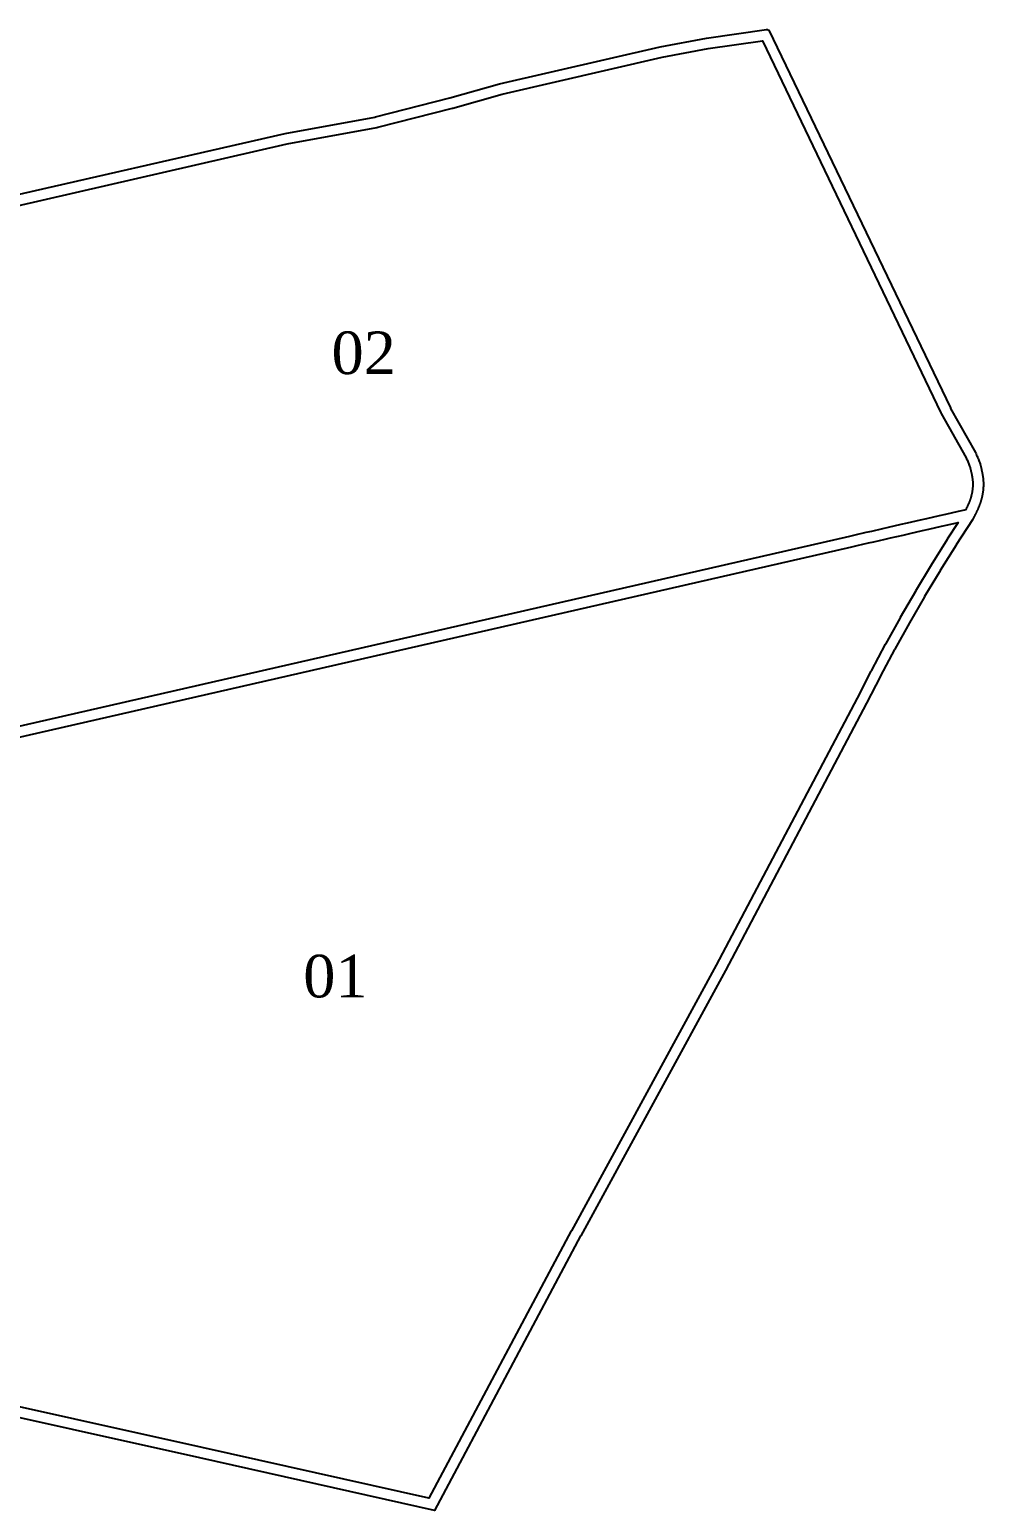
# Model space of a CAD drawing. Extents: x 715443 to 716410, y 7847283 to 7847979.
# Drawn here: x 715961 to 716410, y 7847283 to 7847979 of the extents above; entities that cross this region are included whole.
import ezdxf
from ezdxf.enums import TextEntityAlignment as Align

# ---------------------------------------------------------------- set-up
doc = ezdxf.new("R2010")
doc.units = 0
for name, color, linetype in [('NUMERAÇÕES', 7, 'Continuous'), ('Perímetro', 242, 'Continuous'), ('ÁREAS', 7, 'Continuous')]:
    doc.layers.add(name, color=color, linetype=linetype)
doc.layers.add('NUMERAÇÕES DOS TALHÕES', color=7, linetype='Continuous', true_color=0xffffff)
doc.layers.add('TALHÕES', color=3, linetype='Continuous', true_color=0x00ff00)
doc.styles.add('AREAS', font='times.ttf')

# ---------------------------------------------------------------- blocks, each defined once
blk = doc.blocks.new('area_de_talhao')
at = {"layer": 'NUMERAÇÕES', "linetype": 'Continuous', "style": 'AREAS'}
blk.add_attdef('NRO', text='', height=20, dxfattribs=at).set_placement((0, 6.08), align=Align.CENTER)
at = {"layer": 'ÁREAS', "linetype": 'Continuous', "style": 'AREAS', "flags": 1}
for tag, height, p in [('AREAREAL', 0.001, (0, 0)), ('AREA', 20, (0, -23.92))]:
    blk.add_attdef(tag, text='', height=height, dxfattribs=at).set_placement(p, align=Align.CENTER)

msp = doc.modelspace()

# ---------------------------------------------------------------- linework, layer by layer
at = {"layer": 'Perímetro', "color": 1, "true_color": 0xff0000}
msp.add_lwpolyline([(715938.49, 7847897.64), (716081.31, 7847930.3), (716123.45, 7847938), (716123.79, 7847938.07), (716158.7, 7847946.97), (716158.84, 7847947.01), (716182.15, 7847953.66), (716257.63, 7847971.03), (716279.44, 7847975.12), (716307.68, 7847979.07), (716307.88, 7847979.09), (716308.24, 7847979.09), (716308.41, 7847979.05), (716308.78, 7847978.89), (716308.8, 7847978.86), (716308.81, 7847978.85), (716394.07, 7847801.35), (716394.22, 7847801.07), (716405.83, 7847780.4), (716406.18, 7847779.74), (716406.44, 7847779.2), (716406.68, 7847778.7), (716406.9, 7847778.2), (716407.11, 7847777.7), (716407.31, 7847777.19), (716407.51, 7847776.68), (716407.7, 7847776.17), (716407.87, 7847775.65), (716408.04, 7847775.13), (716408.15, 7847774.78), (716408.19, 7847774.62), (716408.23, 7847774.46), (716408.27, 7847774.3), (716408.31, 7847774.14), (716408.34, 7847773.98), (716408.38, 7847773.82), (716408.42, 7847773.66), (716408.46, 7847773.5), (716408.5, 7847773.34), (716408.54, 7847773.18), (716408.58, 7847773.02), (716408.62, 7847772.86), (716408.65, 7847772.69), (716408.69, 7847772.53), (716408.73, 7847772.37), (716408.76, 7847772.21), (716408.8, 7847772.05), (716408.84, 7847771.89), (716408.87, 7847771.73), (716408.91, 7847771.57), (716408.94, 7847771.41), (716408.97, 7847771.25), (716409.01, 7847771.09), (716409.04, 7847770.93), (716409.07, 7847770.76), (716409.1, 7847770.6), (716409.13, 7847770.44), (716409.16, 7847770.28), (716409.19, 7847770.12), (716409.22, 7847769.96), (716409.25, 7847769.79), (716409.27, 7847769.63), (716409.3, 7847769.47), (716409.33, 7847769.31), (716409.35, 7847769.15), (716409.37, 7847768.98), (716409.4, 7847768.82), (716409.42, 7847768.66), (716409.44, 7847768.5), (716409.46, 7847768.33), (716409.48, 7847768.17), (716409.49, 7847768.01), (716409.51, 7847767.84), (716409.52, 7847767.68), (716409.54, 7847767.52), (716409.55, 7847767.35), (716409.56, 7847767.19), (716409.57, 7847767.02), (716409.58, 7847766.86), (716409.59, 7847766.7), (716409.6, 7847766.53), (716409.6, 7847766.37), (716409.61, 7847766.2), (716409.61, 7847766.04), (716409.62, 7847765.87), (716409.62, 7847765.71), (716409.62, 7847765.54), (716409.62, 7847765.38), (716409.62, 7847765.21), (716409.61, 7847765.05), (716409.61, 7847764.88), (716409.61, 7847764.72), (716409.6, 7847764.55), (716409.59, 7847764.39), (716409.58, 7847764.22), (716409.57, 7847764.06), (716409.56, 7847763.89), (716409.55, 7847763.73), (716409.54, 7847763.56), (716409.53, 7847763.4), (716409.51, 7847763.23), (716409.5, 7847763.07), (716409.48, 7847762.9), (716409.46, 7847762.74), (716409.44, 7847762.57), (716409.43, 7847762.41), (716409.4, 7847762.24), (716409.38, 7847762.08), (716409.36, 7847761.91), (716409.34, 7847761.75), (716409.31, 7847761.58), (716409.29, 7847761.42), (716409.26, 7847761.26), (716409.23, 7847761.09), (716409.2, 7847760.93), (716409.17, 7847760.77), (716409.14, 7847760.6), (716409.11, 7847760.44), (716409.08, 7847760.28), (716409.05, 7847760.11), (716409.01, 7847759.95), (716408.98, 7847759.79), (716408.94, 7847759.63), (716408.9, 7847759.47), (716408.86, 7847759.31), (716408.83, 7847759.14), (716408.79, 7847758.98), (716408.74, 7847758.82), (716408.7, 7847758.66), (716408.66, 7847758.5), (716408.62, 7847758.34), (716408.57, 7847758.18), (716408.53, 7847758.02), (716408.48, 7847757.86), (716408.43, 7847757.71), (716408.38, 7847757.55), (716408.34, 7847757.39), (716408.29, 7847757.23), (716408.23, 7847757.08), (716408.18, 7847756.92), (716408.13, 7847756.76), (716408.08, 7847756.61), (716408.02, 7847756.45), (716407.97, 7847756.29), (716407.91, 7847756.14), (716407.85, 7847755.99), (716407.8, 7847755.83), (716407.74, 7847755.68), (716407.68, 7847755.52), (716407.62, 7847755.37), (716407.56, 7847755.22), (716407.5, 7847755.06), (716407.44, 7847754.91), (716407.37, 7847754.76), (716407.31, 7847754.61), (716407.25, 7847754.46), (716407.18, 7847754.31), (716407.12, 7847754.16), (716407.05, 7847754), (716406.99, 7847753.85), (716406.92, 7847753.7), (716406.85, 7847753.55), (716406.78, 7847753.4), (716406.72, 7847753.25), (716406.65, 7847753.11), (716406.58, 7847752.96), (716406.51, 7847752.81), (716406.44, 7847752.66), (716406.37, 7847752.51), (716406.3, 7847752.36), (716406.23, 7847752.21), (716406.15, 7847752.07), (716406.08, 7847751.92), (716406.01, 7847751.77), (716405.94, 7847751.62), (716405.87, 7847751.48), (716405.79, 7847751.33), (716405.72, 7847751.18), (716405.64, 7847751.03), (716405.57, 7847750.89), (716405.5, 7847750.74), (716405.42, 7847750.59), (716405.35, 7847750.45), (716405.27, 7847750.3), (716405.2, 7847750.15), (716405.12, 7847750.01), (716405.05, 7847749.86), (716404.97, 7847749.71), (716404.9, 7847749.57), (716404.82, 7847749.42), (716404.75, 7847749.28), (716404.67, 7847749.13), (716404.6, 7847748.98), (716404.55, 7847748.89), (716404.47, 7847748.74), (716396.86, 7847736.99), (716396.82, 7847736.92), (716389.32, 7847724.93), (716389.28, 7847724.86), (716381.98, 7847712.75), (716381.94, 7847712.68), (716374.85, 7847700.44), (716374.81, 7847700.37), (716367.92, 7847688.01), (716367.88, 7847687.94), (716361.2, 7847675.48), (716361.16, 7847675.4), (716354.65, 7847662.74), (716288.41, 7847537.14), (716220.29, 7847412.4), (716220.27, 7847412.36), (716151.53, 7847283.45), (716041.17, 7847308.13), (715921.31, 7847334.8)], dxfattribs=at)
at = {"layer": 'TALHÕES'}
for points in [[(715939.61, 7847892.77), (716082.32, 7847925.4), (716124.43, 7847933.1), (716124.94, 7847933.21), (716159.97, 7847942.13), (716160.18, 7847942.19), (716183.4, 7847948.82), (716258.65, 7847966.14), (716280.25, 7847970.18), (716305.72, 7847973.75), (716389.6, 7847799.12), (716389.82, 7847798.69), (716401.44, 7847778), (716401.73, 7847777.46), (716401.94, 7847777.03), (716402.13, 7847776.63), (716402.31, 7847776.21), (716402.49, 7847775.79), (716402.66, 7847775.37), (716402.82, 7847774.94), (716402.98, 7847774.51), (716403.13, 7847774.07), (716403.27, 7847773.63), (716403.33, 7847773.45), (716403.33, 7847773.42), (716403.37, 7847773.26), (716403.41, 7847773.1), (716403.45, 7847772.94), (716403.49, 7847772.78), (716403.53, 7847772.63), (716403.56, 7847772.48), (716403.6, 7847772.32), (716403.64, 7847772.17), (716403.68, 7847772.01), (716403.71, 7847771.86), (716403.75, 7847771.71), (716403.78, 7847771.56), (716403.82, 7847771.41), (716403.85, 7847771.26), (716403.89, 7847771.11), (716403.92, 7847770.96), (716403.95, 7847770.82), (716403.98, 7847770.67), (716404.02, 7847770.52), (716404.05, 7847770.38), (716404.08, 7847770.23), (716404.11, 7847770.09), (716404.14, 7847769.95), (716404.16, 7847769.8), (716404.19, 7847769.66), (716404.22, 7847769.52), (716404.24, 7847769.38), (716404.27, 7847769.24), (716404.29, 7847769.1), (716404.32, 7847768.97), (716404.34, 7847768.83), (716404.36, 7847768.69), (716404.38, 7847768.56), (716404.4, 7847768.42), (716404.42, 7847768.29), (716404.44, 7847768.15), (716404.46, 7847768.02), (716404.47, 7847767.89), (716404.49, 7847767.75), (716404.51, 7847767.62), (716404.52, 7847767.49), (716404.53, 7847767.36), (716404.54, 7847767.23), (716404.56, 7847767.11), (716404.57, 7847766.98), (716404.57, 7847766.85), (716404.58, 7847766.72), (716404.59, 7847766.59), (716404.6, 7847766.46), (716404.6, 7847766.33), (716404.61, 7847766.2), (716404.61, 7847766.07), (716404.61, 7847765.94), (716404.62, 7847765.81), (716404.62, 7847765.67), (716404.62, 7847765.54), (716404.62, 7847765.41), (716404.62, 7847765.28), (716404.61, 7847765.15), (716404.61, 7847765.01), (716404.61, 7847764.88), (716404.6, 7847764.75), (716404.6, 7847764.62), (716404.59, 7847764.48), (716404.58, 7847764.35), (716404.58, 7847764.22), (716404.57, 7847764.08), (716404.56, 7847763.95), (716404.55, 7847763.82), (716404.53, 7847763.68), (716404.52, 7847763.55), (716404.51, 7847763.41), (716404.49, 7847763.28), (716404.48, 7847763.15), (716404.46, 7847763.01), (716404.45, 7847762.88), (716404.43, 7847762.74), (716404.41, 7847762.61), (716404.39, 7847762.48), (716404.37, 7847762.34), (716404.35, 7847762.21), (716404.33, 7847762.07), (716404.3, 7847761.94), (716404.28, 7847761.81), (716404.26, 7847761.67), (716404.23, 7847761.54), (716404.21, 7847761.4), (716404.18, 7847761.27), (716404.15, 7847761.14), (716404.12, 7847761), (716404.09, 7847760.87), (716404.06, 7847760.74), (716404.03, 7847760.6), (716404, 7847760.47), (716403.97, 7847760.34), (716403.94, 7847760.2), (716403.9, 7847760.07), (716403.87, 7847759.94), (716403.83, 7847759.81), (716403.8, 7847759.67), (716403.76, 7847759.54), (716403.72, 7847759.41), (716403.68, 7847759.28), (716403.65, 7847759.15), (716403.61, 7847759.02), (716403.56, 7847758.89), (716403.52, 7847758.76), (716403.48, 7847758.63), (716403.44, 7847758.5), (716403.4, 7847758.37), (716403.35, 7847758.24), (716403.31, 7847758.11), (716403.26, 7847757.98), (716403.21, 7847757.85), (716403.17, 7847757.72), (716403.12, 7847757.59), (716403.07, 7847757.46), (716403.02, 7847757.33), (716402.97, 7847757.2), (716402.91, 7847757.07), (716402.86, 7847756.93), (716402.81, 7847756.8), (716402.75, 7847756.67), (716402.7, 7847756.54), (716402.64, 7847756.41), (716402.59, 7847756.27), (716402.53, 7847756.14), (716402.47, 7847756.01), (716402.41, 7847755.87), (716402.35, 7847755.74), (716402.29, 7847755.61), (716402.23, 7847755.47), (716402.17, 7847755.34), (716402.11, 7847755.2), (716402.05, 7847755.07), (716401.98, 7847754.93), (716401.92, 7847754.8), (716401.85, 7847754.66), (716401.79, 7847754.52), (716401.72, 7847754.39), (716401.66, 7847754.25), (716401.59, 7847754.11), (716401.52, 7847753.97), (716401.45, 7847753.83), (716401.39, 7847753.7), (716401.32, 7847753.56), (716401.29, 7847753.5), (716400.78, 7847753.39), (716397.79, 7847752.7), (716391.8, 7847751.33), (716388.81, 7847750.65), (716382.82, 7847749.28), (716379.83, 7847748.6), (716373.84, 7847747.23), (716370.85, 7847746.54), (716364.86, 7847745.18), (716362.25, 7847744.58), (716357.03, 7847743.39), (716354.42, 7847742.79), (716349.2, 7847741.6), (716346.59, 7847741), (715947.1, 7847649.7)], [(715948.22, 7847644.83), (716347.7, 7847736.12), (716350.31, 7847736.72), (716355.53, 7847737.92), (716358.15, 7847738.51), (716363.37, 7847739.71), (716365.98, 7847740.3), (716371.96, 7847741.67), (716374.96, 7847742.35), (716380.94, 7847743.72), (716383.94, 7847744.41), (716389.92, 7847745.77), (716392.92, 7847746.46), (716397.75, 7847747.56), (716397.75, 7847747.56), (716392.65, 7847739.69), (716392.59, 7847739.59), (716385.07, 7847727.57), (716385.01, 7847727.46), (716377.69, 7847715.31), (716377.63, 7847715.2), (716370.51, 7847702.93), (716370.45, 7847702.82), (716363.54, 7847690.43), (716363.48, 7847690.32), (716356.79, 7847677.82), (716356.73, 7847677.71), (716350.21, 7847665.05), (716284.01, 7847539.51), (716215.9, 7847414.78), (716215.86, 7847414.72), (716148.91, 7847289.16), (716042.26, 7847313.01), (715922.39, 7847339.69)]]:
    msp.add_lwpolyline(points, dxfattribs=at)

# ---------------------------------------------------------------- block references
at = {"layer": 'NUMERAÇÕES DOS TALHÕES'}
ref = msp.add_blockref('area_de_talhao', (716118.27, 7847811.19), dxfattribs=at)
ref.add_attrib('NRO', '02', dxfattribs={"layer": 'NUMERAÇÕES', "height": 20, "style": 'AREAS'}).set_placement((716118.27, 7847817.27), align=Align.CENTER)
ref = msp.add_blockref('area_de_talhao', (716104.97, 7847518.36), dxfattribs=at)
ref.add_attrib('NRO', '01', dxfattribs={"layer": 'NUMERAÇÕES', "height": 20, "style": 'AREAS'}).set_placement((716104.97, 7847524.44), align=Align.CENTER)

doc.saveas('drawing.dxf')
